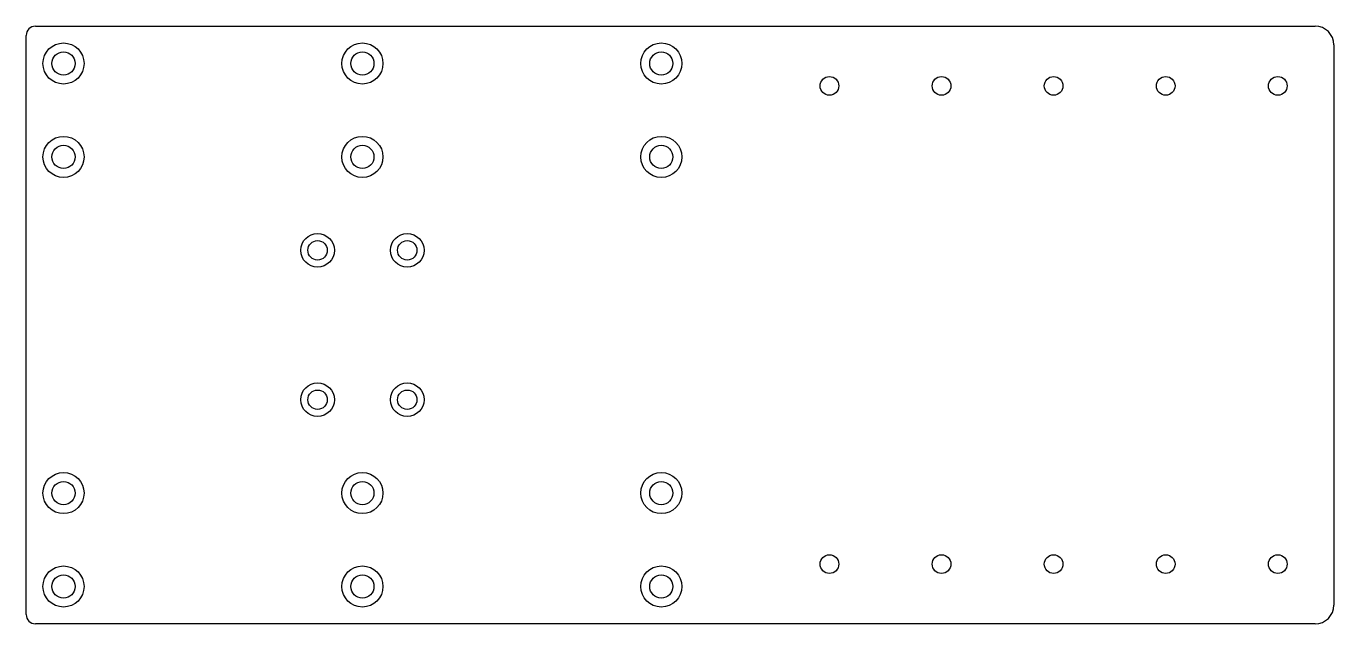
# Model space of a CAD drawing. Header units: millimetres. Extents: x 32 to 382, y 94 to 254.
import ezdxf

# ---------------------------------------------------------------- set-up
doc = ezdxf.new("R2010")
doc.units = ezdxf.units.MM
doc.layers.add('View002', color=7, linetype='CONTINUOUS')

msp = doc.modelspace()

# ---------------------------------------------------------------- linework, layer by layer
at = {"layer": 'View002'}
for p, q in [((34.7483, 253.632), (377.248, 253.632)), ((32.2483, 96.1322), (32.2483, 251.132)), ((382.248, 248.632), (382.248, 98.6322)), ((377.248, 93.6322), (34.7483, 93.6322))]:
    msp.add_line(p, q, dxfattribs=at)
for centre, radius in [((42.2483, 243.632), 5.5), ((122.248, 243.632), 5.5), ((202.248, 243.632), 5.5), ((42.2483, 243.632), 3.1), ((122.248, 243.632), 3.1), ((202.248, 243.632), 3.1), ((247.248, 237.632), 2.5), ((277.248, 237.632), 2.5), ((307.248, 237.632), 2.5), ((337.248, 237.632), 2.5), ((367.248, 237.632), 2.5), ((42.2483, 218.632), 5.5), ((122.248, 218.632), 5.5), ((202.248, 218.632), 5.5), ((42.2483, 218.632), 3.1), ((122.248, 218.632), 3.1), ((202.248, 218.632), 3.1), ((110.248, 193.632), 4.5), ((110.248, 193.632), 2.6), ((134.248, 193.632), 4.5), ((134.248, 193.632), 2.6), ((110.248, 153.632), 4.5), ((134.248, 153.632), 4.5), ((110.248, 153.632), 2.6), ((134.248, 153.632), 2.6), ((42.2483, 128.632), 5.5), ((122.248, 128.632), 5.5), ((202.248, 128.632), 5.5), ((42.2483, 128.632), 3.1), ((122.248, 128.632), 3.1), ((202.248, 128.632), 3.1), ((247.248, 109.632), 2.5), ((277.248, 109.632), 2.5), ((307.248, 109.632), 2.5), ((337.248, 109.632), 2.5), ((367.248, 109.632), 2.5), ((42.2483, 103.632), 5.5), ((122.248, 103.632), 5.5), ((202.248, 103.632), 5.5), ((42.2483, 103.632), 3.1), ((122.248, 103.632), 3.1), ((202.248, 103.632), 3.1)]:
    msp.add_circle(centre, radius, dxfattribs=at)
for centre, radius, start, end in [((34.7483, 251.132), 2.5, 90, 180), ((377.248, 248.632), 5, 0, 90), ((377.248, 98.6322), 5, -90, 0), ((34.7483, 96.1322), 2.5, 180, -90)]:
    msp.add_arc(centre, radius, start, end, dxfattribs=at)

doc.saveas('drawing.dxf')
